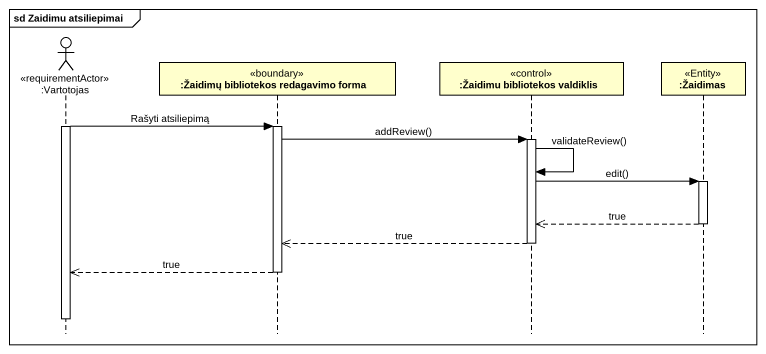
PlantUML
@startuml
mainframe sd Zaidimu atsiliepimai
hide footbox
actor ":Vartotojas" as Vartotojas <<requirementActor>>
participant ":Žaidimų bibliotekos redagavimo forma" as Žaidimų_bibliotekos <<boundary>>
participant ":Žaidimu bibliotekos valdiklis" as Žaidimu_bibliotekos <<control>>
participant ":Žaidimas" as Žaidimas <<Entity>>

activate Vartotojas
Vartotojas -> Žaidimų_bibliotekos : Rašyti atsiliepimą
activate Žaidimų_bibliotekos
Žaidimų_bibliotekos -> Žaidimu_bibliotekos : addReview()
activate Žaidimu_bibliotekos
Žaidimu_bibliotekos -> Žaidimu_bibliotekos : validateReview()
Žaidimu_bibliotekos -> Žaidimas : edit()
activate Žaidimas
Žaidimas -->> Žaidimu_bibliotekos : true
deactivate Žaidimas
Žaidimu_bibliotekos -->> Žaidimų_bibliotekos : true
deactivate Žaidimu_bibliotekos
Žaidimų_bibliotekos -->> Vartotojas : true
deactivate Žaidimų_bibliotekos
deactivate Vartotojas
@enduml
